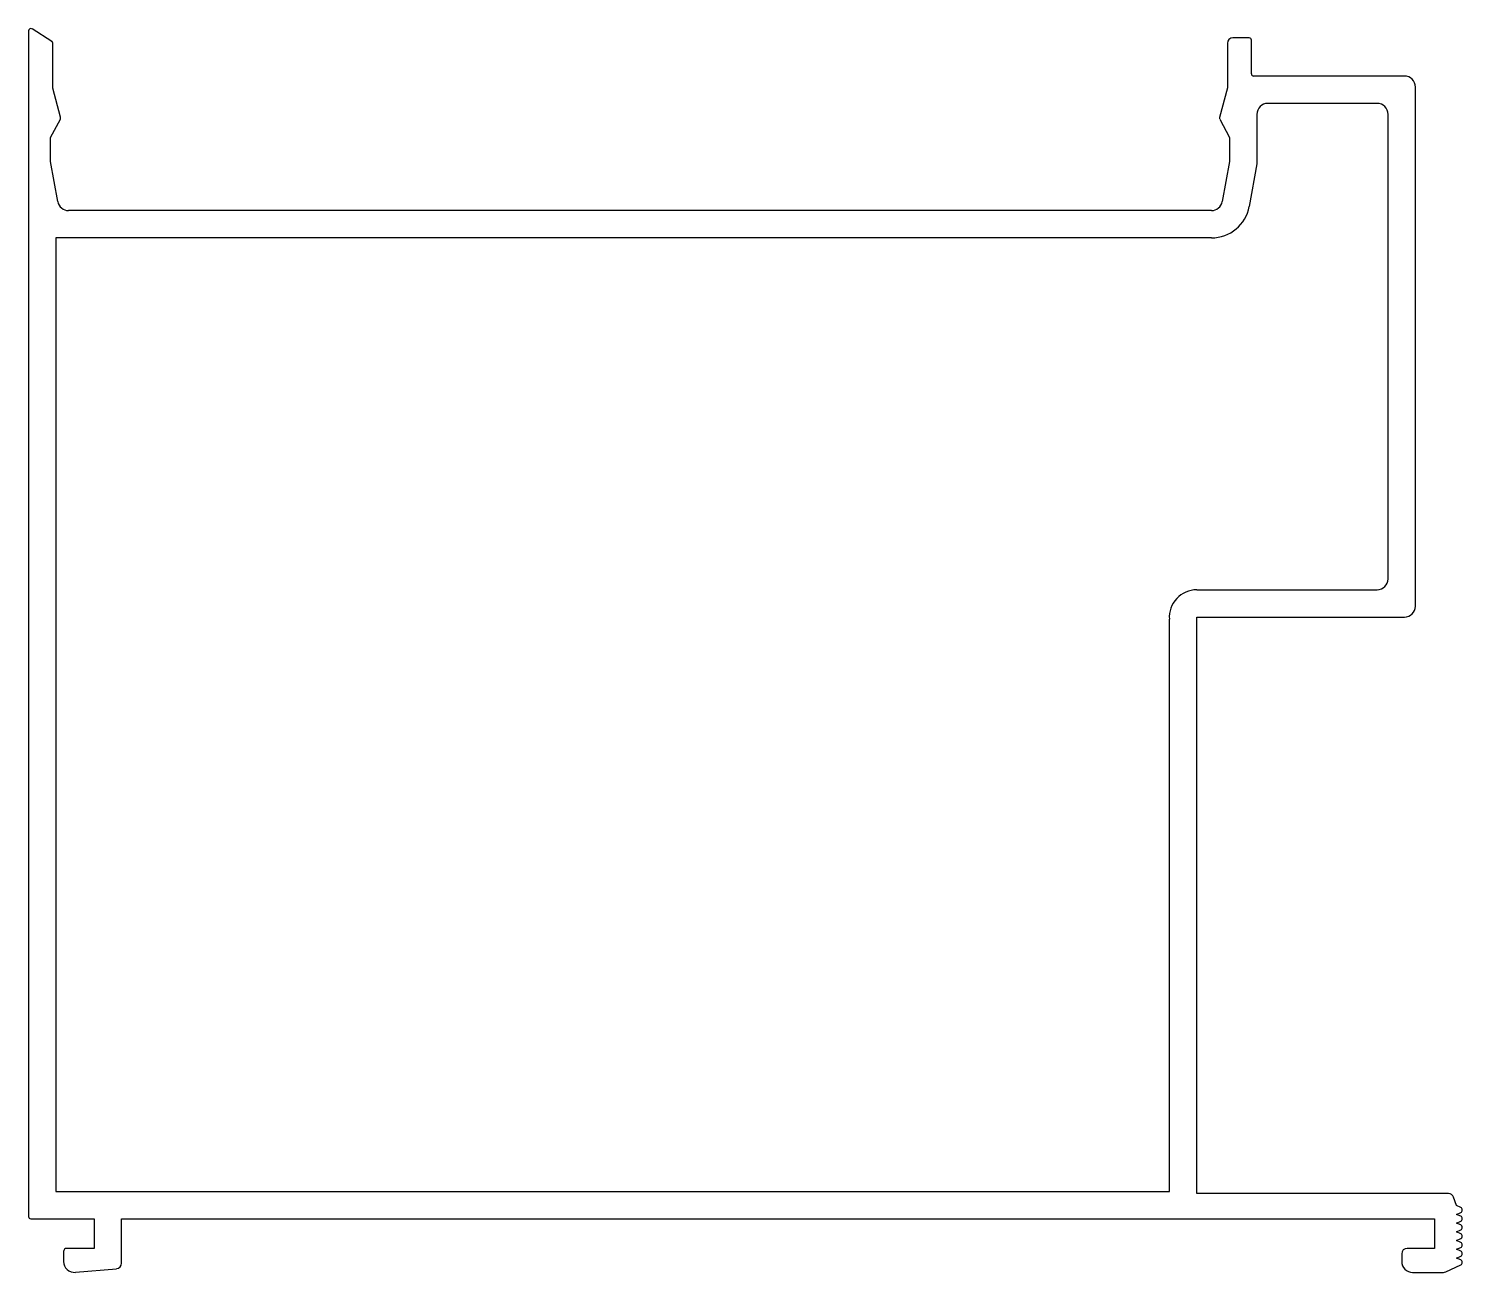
# Model space of a CAD drawing. Extents: x 2688 to 2819, y 1982 to 2096.
import ezdxf

# ---------------------------------------------------------------- set-up
doc = ezdxf.new("R2010")
doc.units = 0
doc.layers.get('0').update_dxf_attribs({"linetype": 'CONTINUOUS'})

msp = doc.modelspace()

# ---------------------------------------------------------------- linework, layer by layer
for p, q in [((2690.32, 2094.6, 0), (2688.52, 2095.73, 0)), ((2688.21, 2095.56, 0), (2688.21, 1987.07, 0)), ((2690.41, 2090.33, 0), (2690.41, 2094.43, 0)), ((2797.86, 2094.42, 0), (2797.86, 2090.34, 0)), ((2799.86, 2094.92, 0), (2798.36, 2094.92, 0)), ((2800.06, 2091.62, 0), (2800.06, 2094.72, 0)), ((2814.06, 2091.42, 0), (2800.26, 2091.42, 0)), ((2815.06, 2042.92, 0), (2815.06, 2090.42, 0)), ((2691.13, 2087.65, 0), (2690.41, 2090.33, 0)), ((2797.86, 2090.34, 0), (2797.14, 2087.64, 0)), ((2800.56, 2087.92), (2800.56, 2083.38)), ((2811.56, 2088.92), (2801.56, 2088.92)), ((2812.56, 2045.42), (2812.56, 2087.92)), ((2690.21, 2085.8, 0), (2691.12, 2087.49, 0)), ((2797.16, 2087.49, 0), (2798.06, 2085.8, 0)), ((2690.21, 2083.61, 0), (2690.21, 2085.8, 0)), ((2798.06, 2085.8, 0), (2798.06, 2083.61, 0)), ((2690.88, 2079.95, 0), (2690.21, 2083.61, 0)), ((2798.06, 2083.61, 0), (2797.4, 2079.95, 0)), ((2800.56, 2083.38), (2799.86, 2079.5)), ((2796.41, 2079.12, 0), (2691.86, 2079.12, 0)), ((2796.41, 2076.62), (2690.71, 2076.62)), ((2690.71, 2076.62), (2690.71, 1989.37)), ((2795.06, 2044.42), (2811.56, 2044.42)), ((2795.06, 1989.18, 0), (2795.06, 2041.92, 0)), ((2795.06, 2041.92, 0), (2814.06, 2041.92, 0)), ((2792.56, 1989.37), (2792.56, 2041.72)), ((2690.71, 1989.37), (2792.56, 1989.37)), ((2818.08, 1989.18, 0), (2795.06, 1989.18, 0)), ((2818.83, 1988.08, 0), (2818.55, 1988.86, 0)), ((2819.21, 1987.91, 0), (2818.83, 1988.08, 0)), ((2688.41, 1986.87, 0), (2694.21, 1986.87, 0)), ((2694.21, 1986.87, 0), (2694.21, 1984.17, 0)), ((2696.71, 1982.81, 0), (2696.71, 1986.87, 0)), ((2696.71, 1986.87, 0), (2816.81, 1986.87, 0)), ((2816.81, 1986.87, 0), (2816.81, 1984.17, 0)), ((2818.83, 1987.28, 0), (2819.21, 1987.46, 0)), ((2819.21, 1987.11, 0), (2818.83, 1987.28, 0)), ((2818.83, 1986.48, 0), (2819.21, 1986.66, 0)), ((2819.21, 1986.31, 0), (2818.83, 1986.48, 0)), ((2818.83, 1985.68, 0), (2819.21, 1985.86, 0)), ((2819.21, 1985.51, 0), (2818.83, 1985.68, 0)), ((2694.21, 1984.17, 0), (2691.71, 1984.17, 0)), ((2816.81, 1984.17, 0), (2814.31, 1984.17, 0)), ((2818.83, 1984.88, 0), (2819.21, 1985.06, 0)), ((2819.21, 1984.71, 0), (2818.83, 1984.88, 0)), ((2818.83, 1984.08, 0), (2819.21, 1984.26, 0)), ((2691.41, 1983.87, 0), (2691.41, 1982.97, 0)), ((2813.81, 1983.67, 0), (2813.81, 1982.97, 0)), ((2819.21, 1983.91, 0), (2818.83, 1984.08, 0)), ((2818.83, 1983.28, 0), (2819.21, 1983.46, 0)), ((2819.21, 1983.11, 0), (2818.83, 1983.28, 0)), ((2692.5, 1981.98, 0), (2696.26, 1982.31, 0)), ((2814.81, 1981.97, 0), (2817.62, 1981.97, 0)), ((2817.83, 1982.02, 0), (2819.21, 1982.66, 0))]:
    msp.add_line(p, q)
for centre, radius, start, end in [((2688.41, 2095.56, 0), 0.2, 58, 180), ((2690.21, 2094.43, 0), 0.2, 0, 58), ((2798.36, 2094.42, 0), 0.5, 90, 180), ((2799.86, 2094.72, 0), 0.2, 0, 90), ((2800.26, 2091.62, 0), 0.2, 180, 270), ((2814.06, 2090.42, 0), 1, 0, 90), ((2801.56, 2087.92), 1, 90, 180), ((2811.56, 2087.92), 1, 0, 90), ((2690.91, 2087.59, 0), 0.227, 333.6804, 15.0104), ((2797.33, 2087.59, 0), 0.2, 164.9896, 208.2005), ((2691.86, 2080.12, 0), 1, 190.3226, 270), ((2796.41, 2080.12, 0), 1, 270, 349.6774), ((2796.41, 2080.12), 3.5, 270, 349.6774), ((2811.56, 2045.42), 1, 270, 360), ((2795.09, 2041.89), 2.54, 90.6804, 183.7034), ((2814.06, 2042.92, 0), 1, 270, 0), ((2818.08, 1988.68, 0), 0.5, 20, 90), ((2688.41, 1987.07, 0), 0.2, 180, 270), ((2819.1, 1987.68, 0), 0.25, 294.7804, 65.2196), ((2819.1, 1986.88, 0), 0.25, 294.7804, 65.2196), ((2819.1, 1986.08, 0), 0.25, 294.7804, 65.2196), ((2819.1, 1985.28, 0), 0.25, 294.7804, 65.2196), ((2691.71, 1983.87, 0), 0.3, 90, 180), ((2814.31, 1983.67, 0), 0.5, 90, 180), ((2819.1, 1984.48, 0), 0.25, 294.7804, 65.2196), ((2692.41, 1982.97, 0), 1, 180, 275), ((2814.81, 1982.97, 0), 1, 180, 270), ((2819.1, 1983.68, 0), 0.25, 294.7804, 65.2196), ((2819.1, 1982.88, 0), 0.25, 294.7804, 65.2196), ((2696.21, 1982.81, 0), 0.5, 275, 360), ((2817.62, 1982.47, 0), 0.5, 270, 294.7804)]:
    msp.add_arc(centre, radius, start, end)

doc.saveas('drawing.dxf')
